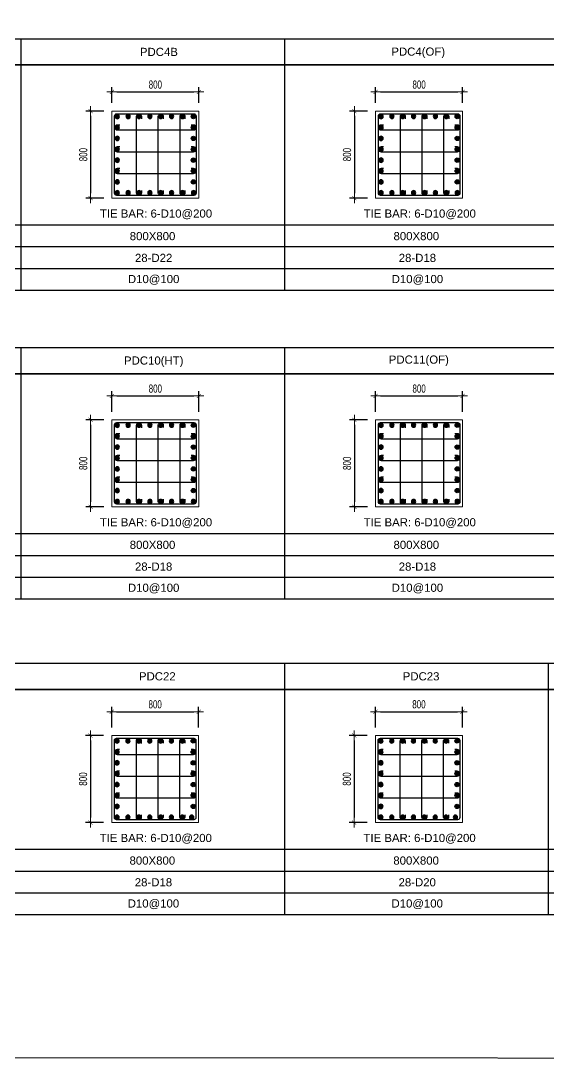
# Model space of a CAD drawing. Header units: millimetres. Extents: x 458085 to 481415, y 87765 to 165974.
# Drawn here: x 469703 to 474556, y 149341 to 158876 of the extents above; entities that cross this region are included whole.
import ezdxf
from ezdxf.enums import TextEntityAlignment as Align

# ---------------------------------------------------------------- set-up
doc = ezdxf.new("R2010")
doc.units = ezdxf.units.MM
doc.linetypes.add('CENTER2', pattern=[1.125, 0.75, -0.125, 0.125, -0.125])
doc.layers.get('Defpoints').update_dxf_attribs({"color": 151, "lineweight": 9})
for name, color, linetype in [('2', 2, 'Continuous'), ('A-ANNO-LEAD', 4, 'Continuous'), ('CEN', 1, 'CENTER2'), ('STL', 3, 'Continuous'), ('TIT1', 3, 'Continuous')]:
    doc.layers.add(name, color=color, linetype=linetype)
doc.layers.add('NDC_S_CONTINUOUS', color=3, linetype='Continuous', lineweight=20)
doc.layers.add('NDC_S_DIM', color=1, linetype='Continuous', lineweight=15)
doc.styles.add('NDC_ARIAL', font='arial.ttf', dxfattribs={"width": 0.85})
doc.styles.add('NDC_DIM', font='', dxfattribs={"width": 0.75})
doc.styles.get('NDC_DIM').set_extended_font_data('Dotum')
doc.dimstyles.new('NDC_dim_30', dxfattribs={"dimscale": 30, "dimtxt": 2.5, "dimasz": 1.5, "dimexe": 1.5, "dimexo": 2.5, "dimgap": 1, "dimtad": 1, "dimdec": 0, "dimzin": 0, "dimdsep": 46, "dimtxsty": 'NDC_DIM', "dimblk": 'DIMMARK', "dimcen": 0.09, "dimdle": 1.2, "dimclrd": 1, "dimclre": 1, "dimclrt": 3, "dimadec": 0, "dimazin": 0, "dimtfac": 1, "dimtdec": 0, "dimtix": 1, "dimtofl": 0, "dimtmove": 0, "dimatfit": 3, "dimfxl": 8, "dimfxlon": 1, "dimtolj": 1, "dimtzin": 0, "dimarcsym": 0})

# ---------------------------------------------------------------- blocks, each defined once
blk = doc.blocks.new('8')
at = {"layer": '2'}
blk.add_hatch(color=256, dxfattribs=at).paths.add_polyline_path([(20, 0, 0.386127), (1.9, 19.9), (-1.9, 19.9, 0.386127), (-20, 0, 1)])
blk.add_circle((0, 0), 20, dxfattribs=at)
blk = doc.blocks.new('5')
at = {"layer": 'CEN', "rotation": 180}
blk.add_blockref('8', (0, 0), dxfattribs=at)
blk = doc.blocks.new('DIMMARK')
at = {"layer": 'NDC_S_DIM', "color": 1}
blk.add_line((-1.5, 0), (1, 0), dxfattribs=at)
at = {"layer": 'NDC_S_DIM', "color": 2, "const_width": 0.1}
blk.add_lwpolyline([(-0.42, -0.42), (0.42, 0.42)], dxfattribs=at)
blk = doc.blocks.new('*D29')
at = {"layer": 'Defpoints', "color": 0, "ltscale": 40, "transparency": 16777216}
for p in [(470541.6, 158045.9), (470346.3, 157245.9), (470541.6, 157245.9)]:
    blk.add_point(p, dxfattribs=at)
at = {"layer": 'NDC_S_DIM', "color": 1, "lineweight": -2, "ltscale": 40, "transparency": 16777216}
for p, q in [((470466.6, 158045.9), (470301.3, 158045.9)), ((470346.3, 158000.9), (470346.3, 157290.9)), ((470466.6, 157245.9), (470301.3, 157245.9))]:
    blk.add_line(p, q, dxfattribs=at)
at = {"layer": 'NDC_S_DIM', "color": 1, "lineweight": -2, "ltscale": 40, "transparency": 16777216, "xscale": 45, "yscale": 45, "zscale": 45}
for p, rotation in [((470346.3, 158045.9), 90), ((470346.3, 157245.9), 270)]:
    blk.add_blockref('DIMMARK', p, dxfattribs=dict(at, rotation=rotation))
at = {"layer": 'NDC_S_DIM', "color": 3, "ltscale": 40, "transparency": 16777216, "insert": (470278.7, 157645.9), "char_height": 75, "attachment_point": 5, "rotation": 90, "style": 'NDC_DIM'}
blk.add_mtext('\\A1;800', dxfattribs=at)
blk = doc.blocks.new('*D28')
at = {"layer": 'Defpoints', "color": 0, "ltscale": 40, "transparency": 16777216}
for p in [(472967.7, 158045.9), (472772.4, 157245.9), (472967.7, 157245.9)]:
    blk.add_point(p, dxfattribs=at)
at = {"layer": 'NDC_S_DIM', "color": 1, "lineweight": -2, "ltscale": 40, "transparency": 16777216}
for p, q in [((472892.7, 158045.9), (472727.4, 158045.9)), ((472772.4, 158000.9), (472772.4, 157290.9)), ((472892.7, 157245.9), (472727.4, 157245.9))]:
    blk.add_line(p, q, dxfattribs=at)
at = {"layer": 'NDC_S_DIM', "color": 1, "lineweight": -2, "ltscale": 40, "transparency": 16777216, "xscale": 45, "yscale": 45, "zscale": 45}
for p, rotation in [((472772.4, 158045.9), 90), ((472772.4, 157245.9), 270)]:
    blk.add_blockref('DIMMARK', p, dxfattribs=dict(at, rotation=rotation))
at = {"layer": 'NDC_S_DIM', "color": 3, "ltscale": 40, "transparency": 16777216, "insert": (472704.8, 157645.9), "char_height": 75, "attachment_point": 5, "rotation": 90, "style": 'NDC_DIM'}
blk.add_mtext('\\A1;800', dxfattribs=at)
blk = doc.blocks.new('*D37')
at = {"layer": 'Defpoints', "color": 0, "ltscale": 40, "transparency": 16777216}
for p in [(471341.6, 155427.5), (470541.6, 155206.1), (471341.6, 155206.1)]:
    blk.add_point(p, dxfattribs=at)
at = {"layer": 'NDC_S_DIM', "color": 1, "lineweight": -2, "ltscale": 40, "transparency": 16777216}
for p, q in [((470541.6, 155281.1), (470541.6, 155472.5)), ((470586.6, 155427.5), (471296.6, 155427.5)), ((471341.6, 155281.1), (471341.6, 155472.5))]:
    blk.add_line(p, q, dxfattribs=at)
at = {"layer": 'NDC_S_DIM', "color": 1, "lineweight": -2, "ltscale": 40, "transparency": 16777216, "xscale": 45, "yscale": 45, "zscale": 45, "rotation": 180}
blk.add_blockref('DIMMARK', (470541.6, 155427.5), dxfattribs=at)
at = {"layer": 'NDC_S_DIM', "color": 1, "lineweight": -2, "ltscale": 40, "transparency": 16777216, "xscale": 45, "yscale": 45, "zscale": 45}
blk.add_blockref('DIMMARK', (471341.6, 155427.5), dxfattribs=at)
at = {"layer": 'NDC_S_DIM', "color": 3, "ltscale": 40, "transparency": 16777216, "insert": (470941.6, 155495.1), "char_height": 75, "attachment_point": 5, "style": 'NDC_DIM'}
blk.add_mtext('\\A1;800', dxfattribs=at)
blk = doc.blocks.new('*D38')
at = {"layer": 'Defpoints', "color": 0, "ltscale": 40, "transparency": 16777216}
for p in [(470541.6, 155208.7), (470346.3, 154408.7), (470541.6, 154408.7)]:
    blk.add_point(p, dxfattribs=at)
at = {"layer": 'NDC_S_DIM', "color": 1, "lineweight": -2, "ltscale": 40, "transparency": 16777216}
for p, q in [((470466.6, 155208.7), (470301.3, 155208.7)), ((470346.3, 155163.7), (470346.3, 154453.7)), ((470466.6, 154408.7), (470301.3, 154408.7))]:
    blk.add_line(p, q, dxfattribs=at)
at = {"layer": 'NDC_S_DIM', "color": 1, "lineweight": -2, "ltscale": 40, "transparency": 16777216, "xscale": 45, "yscale": 45, "zscale": 45}
for p, rotation in [((470346.3, 155208.7), 90), ((470346.3, 154408.7), 270)]:
    blk.add_blockref('DIMMARK', p, dxfattribs=dict(at, rotation=rotation))
at = {"layer": 'NDC_S_DIM', "color": 3, "ltscale": 40, "transparency": 16777216, "insert": (470278.7, 154808.7), "char_height": 75, "attachment_point": 5, "rotation": 90, "style": 'NDC_DIM'}
blk.add_mtext('\\A1;800', dxfattribs=at)
blk = doc.blocks.new('*D41')
at = {"layer": 'Defpoints', "color": 0, "ltscale": 40, "transparency": 16777216}
for p in [(473767.7, 155427.5), (472967.7, 155206.1), (473767.7, 155206.1)]:
    blk.add_point(p, dxfattribs=at)
at = {"layer": 'NDC_S_DIM', "color": 1, "lineweight": -2, "ltscale": 40, "transparency": 16777216}
for p, q in [((472967.7, 155281.1), (472967.7, 155472.5)), ((473012.7, 155427.5), (473722.7, 155427.5)), ((473767.7, 155281.1), (473767.7, 155472.5))]:
    blk.add_line(p, q, dxfattribs=at)
at = {"layer": 'NDC_S_DIM', "color": 1, "lineweight": -2, "ltscale": 40, "transparency": 16777216, "xscale": 45, "yscale": 45, "zscale": 45, "rotation": 180}
blk.add_blockref('DIMMARK', (472967.7, 155427.5), dxfattribs=at)
at = {"layer": 'NDC_S_DIM', "color": 1, "lineweight": -2, "ltscale": 40, "transparency": 16777216, "xscale": 45, "yscale": 45, "zscale": 45}
blk.add_blockref('DIMMARK', (473767.7, 155427.5), dxfattribs=at)
at = {"layer": 'NDC_S_DIM', "color": 3, "ltscale": 40, "transparency": 16777216, "insert": (473367.7, 155495.1), "char_height": 75, "attachment_point": 5, "style": 'NDC_DIM'}
blk.add_mtext('\\A1;800', dxfattribs=at)
blk = doc.blocks.new('*D42')
at = {"layer": 'Defpoints', "color": 0, "ltscale": 40, "transparency": 16777216}
for p in [(472967.7, 155208.7), (472772.4, 154408.7), (472967.7, 154408.7)]:
    blk.add_point(p, dxfattribs=at)
at = {"layer": 'NDC_S_DIM', "color": 1, "lineweight": -2, "ltscale": 40, "transparency": 16777216}
for p, q in [((472892.7, 155208.7), (472727.4, 155208.7)), ((472772.4, 155163.7), (472772.4, 154453.7)), ((472892.7, 154408.7), (472727.4, 154408.7))]:
    blk.add_line(p, q, dxfattribs=at)
at = {"layer": 'NDC_S_DIM', "color": 1, "lineweight": -2, "ltscale": 40, "transparency": 16777216, "xscale": 45, "yscale": 45, "zscale": 45}
for p, rotation in [((472772.4, 155208.7), 90), ((472772.4, 154408.7), 270)]:
    blk.add_blockref('DIMMARK', p, dxfattribs=dict(at, rotation=rotation))
at = {"layer": 'NDC_S_DIM', "color": 3, "ltscale": 40, "transparency": 16777216, "insert": (472704.8, 154808.7), "char_height": 75, "attachment_point": 5, "rotation": 90, "style": 'NDC_DIM'}
blk.add_mtext('\\A1;800', dxfattribs=at)
blk = doc.blocks.new('*D61')
at = {"layer": 'Defpoints', "color": 0, "ltscale": 40, "transparency": 16777216}
for p in [(471339.9, 152526), (470539.9, 152304.6), (471339.9, 152304.6)]:
    blk.add_point(p, dxfattribs=at)
at = {"layer": 'NDC_S_DIM', "color": 1, "lineweight": -2, "ltscale": 40, "transparency": 16777216}
for p, q in [((470539.9, 152379.6), (470539.9, 152571)), ((471339.9, 152379.6), (471339.9, 152571)), ((470584.9, 152526), (471294.9, 152526))]:
    blk.add_line(p, q, dxfattribs=at)
at = {"layer": 'NDC_S_DIM', "color": 1, "lineweight": -2, "ltscale": 40, "transparency": 16777216, "xscale": 45, "yscale": 45, "zscale": 45, "rotation": 180}
blk.add_blockref('DIMMARK', (470539.9, 152526), dxfattribs=at)
at = {"layer": 'NDC_S_DIM', "color": 1, "lineweight": -2, "ltscale": 40, "transparency": 16777216, "xscale": 45, "yscale": 45, "zscale": 45}
blk.add_blockref('DIMMARK', (471339.9, 152526), dxfattribs=at)
at = {"layer": 'NDC_S_DIM', "color": 3, "ltscale": 40, "transparency": 16777216, "insert": (470939.9, 152593.5), "char_height": 75, "attachment_point": 5, "style": 'NDC_DIM'}
blk.add_mtext('\\A1;800', dxfattribs=at)
blk = doc.blocks.new('*D62')
at = {"layer": 'Defpoints', "color": 0, "ltscale": 40, "transparency": 16777216}
for p in [(470539.9, 152307.2), (470344.5, 151507.2), (470539.9, 151507.2)]:
    blk.add_point(p, dxfattribs=at)
at = {"layer": 'NDC_S_DIM', "color": 1, "lineweight": -2, "ltscale": 40, "transparency": 16777216}
for p, q in [((470464.9, 152307.2), (470299.5, 152307.2)), ((470344.5, 152262.2), (470344.5, 151552.2)), ((470464.9, 151507.2), (470299.5, 151507.2))]:
    blk.add_line(p, q, dxfattribs=at)
at = {"layer": 'NDC_S_DIM', "color": 1, "lineweight": -2, "ltscale": 40, "transparency": 16777216, "xscale": 45, "yscale": 45, "zscale": 45}
for p, rotation in [((470344.5, 152307.2), 90), ((470344.5, 151507.2), 270)]:
    blk.add_blockref('DIMMARK', p, dxfattribs=dict(at, rotation=rotation))
at = {"layer": 'NDC_S_DIM', "color": 3, "ltscale": 40, "transparency": 16777216, "insert": (470277, 151907.2), "char_height": 75, "attachment_point": 5, "rotation": 90, "style": 'NDC_DIM'}
blk.add_mtext('\\A1;800', dxfattribs=at)
blk = doc.blocks.new('*D59')
at = {"layer": 'Defpoints', "color": 0, "ltscale": 40, "transparency": 16777216}
for p in [(473766, 152526), (472966, 152304.6), (473766, 152304.6)]:
    blk.add_point(p, dxfattribs=at)
at = {"layer": 'NDC_S_DIM', "color": 1, "lineweight": -2, "ltscale": 40, "transparency": 16777216}
for p, q in [((472966, 152379.6), (472966, 152571)), ((473766, 152379.6), (473766, 152571)), ((473011, 152526), (473721, 152526))]:
    blk.add_line(p, q, dxfattribs=at)
at = {"layer": 'NDC_S_DIM', "color": 1, "lineweight": -2, "ltscale": 40, "transparency": 16777216, "xscale": 45, "yscale": 45, "zscale": 45, "rotation": 180}
blk.add_blockref('DIMMARK', (472966, 152526), dxfattribs=at)
at = {"layer": 'NDC_S_DIM', "color": 1, "lineweight": -2, "ltscale": 40, "transparency": 16777216, "xscale": 45, "yscale": 45, "zscale": 45}
blk.add_blockref('DIMMARK', (473766, 152526), dxfattribs=at)
at = {"layer": 'NDC_S_DIM', "color": 3, "ltscale": 40, "transparency": 16777216, "insert": (473366, 152593.5), "char_height": 75, "attachment_point": 5, "style": 'NDC_DIM'}
blk.add_mtext('\\A1;800', dxfattribs=at)
blk = doc.blocks.new('*D60')
at = {"layer": 'Defpoints', "color": 0, "ltscale": 40, "transparency": 16777216}
for p in [(472966, 152307.2), (472770.6, 151507.2), (472966, 151507.2)]:
    blk.add_point(p, dxfattribs=at)
at = {"layer": 'NDC_S_DIM', "color": 1, "lineweight": -2, "ltscale": 40, "transparency": 16777216}
for p, q in [((472891, 152307.2), (472725.6, 152307.2)), ((472770.6, 152262.2), (472770.6, 151552.2)), ((472891, 151507.2), (472725.6, 151507.2))]:
    blk.add_line(p, q, dxfattribs=at)
at = {"layer": 'NDC_S_DIM', "color": 1, "lineweight": -2, "ltscale": 40, "transparency": 16777216, "xscale": 45, "yscale": 45, "zscale": 45}
for p, rotation in [((472770.6, 152307.2), 90), ((472770.6, 151507.2), 270)]:
    blk.add_blockref('DIMMARK', p, dxfattribs=dict(at, rotation=rotation))
at = {"layer": 'NDC_S_DIM', "color": 3, "ltscale": 40, "transparency": 16777216, "insert": (472703.1, 151907.2), "char_height": 75, "attachment_point": 5, "rotation": 90, "style": 'NDC_DIM'}
blk.add_mtext('\\A1;800', dxfattribs=at)
blk = doc.blocks.new('*D317')
at = {"layer": 'Defpoints', "color": 0, "ltscale": 40, "transparency": 16777216}
for p in [(471341.6, 158221.7), (470541.6, 158045.9), (471341.6, 158045.9)]:
    blk.add_point(p, dxfattribs=at)
at = {"layer": 'NDC_S_DIM', "color": 1, "lineweight": -2, "ltscale": 40, "transparency": 16777216}
for p, q in [((470541.6, 158120.9), (470541.6, 158266.7)), ((470586.6, 158221.7), (471296.6, 158221.7)), ((471341.6, 158120.9), (471341.6, 158266.7))]:
    blk.add_line(p, q, dxfattribs=at)
at = {"layer": 'NDC_S_DIM', "color": 1, "lineweight": -2, "ltscale": 40, "transparency": 16777216, "xscale": 45, "yscale": 45, "zscale": 45, "rotation": 180}
blk.add_blockref('DIMMARK', (470541.6, 158221.7), dxfattribs=at)
at = {"layer": 'NDC_S_DIM', "color": 1, "lineweight": -2, "ltscale": 40, "transparency": 16777216, "xscale": 45, "yscale": 45, "zscale": 45}
blk.add_blockref('DIMMARK', (471341.6, 158221.7), dxfattribs=at)
at = {"layer": 'NDC_S_DIM', "color": 3, "ltscale": 40, "transparency": 16777216, "insert": (470941.6, 158289.2), "char_height": 75, "attachment_point": 5, "style": 'NDC_DIM'}
blk.add_mtext('\\A1;800', dxfattribs=at)
blk = doc.blocks.new('*D318')
at = {"layer": 'Defpoints', "color": 0, "ltscale": 40, "transparency": 16777216}
for p in [(473767.7, 158221.7), (472967.7, 158045.9), (473767.7, 158045.9)]:
    blk.add_point(p, dxfattribs=at)
at = {"layer": 'NDC_S_DIM', "color": 1, "lineweight": -2, "ltscale": 40, "transparency": 16777216}
for p, q in [((472967.7, 158120.9), (472967.7, 158266.7)), ((473012.7, 158221.7), (473722.7, 158221.7)), ((473767.7, 158120.9), (473767.7, 158266.7))]:
    blk.add_line(p, q, dxfattribs=at)
at = {"layer": 'NDC_S_DIM', "color": 1, "lineweight": -2, "ltscale": 40, "transparency": 16777216, "xscale": 45, "yscale": 45, "zscale": 45, "rotation": 180}
blk.add_blockref('DIMMARK', (472967.7, 158221.7), dxfattribs=at)
at = {"layer": 'NDC_S_DIM', "color": 1, "lineweight": -2, "ltscale": 40, "transparency": 16777216, "xscale": 45, "yscale": 45, "zscale": 45}
blk.add_blockref('DIMMARK', (473767.7, 158221.7), dxfattribs=at)
at = {"layer": 'NDC_S_DIM', "color": 3, "ltscale": 40, "transparency": 16777216, "insert": (473367.7, 158289.2), "char_height": 75, "attachment_point": 5, "style": 'NDC_DIM'}
blk.add_mtext('\\A1;800', dxfattribs=at)

msp = doc.modelspace()

# ---------------------------------------------------------------- linework, layer by layer
at = {"layer": '2', "lineweight": -2, "ltscale": 1000}
for points in [[(471316.6, 158000.9), (471316.6, 157290.9, -0.414214), (471296.6, 157270.9), (470586.6, 157270.9, -0.414214), (470566.6, 157290.9), (470566.6, 158000.9, -0.414214), (470586.6, 158020.9), (471296.6, 158020.9, -0.414214)], [(471316.6, 155163.7), (471316.6, 154453.7, -0.414214), (471296.6, 154433.7), (470586.6, 154433.7, -0.414214), (470566.6, 154453.7), (470566.6, 155163.7, -0.414214), (470586.6, 155183.7), (471296.6, 155183.7, -0.414214)], [(473742.7, 155163.7), (473742.7, 154453.7, -0.414214), (473722.7, 154433.7), (473012.7, 154433.7, -0.414214), (472992.7, 154453.7), (472992.7, 155163.7, -0.414214), (473012.7, 155183.7), (473722.7, 155183.7, -0.414214)], [(471314.9, 152262.2), (471314.9, 151552.2, -0.414214), (471294.9, 151532.2), (470584.9, 151532.2, -0.414214), (470564.9, 151552.2), (470564.9, 152262.2, -0.414214), (470584.9, 152282.2), (471294.9, 152282.2, -0.414214)], [(473741, 152262.2), (473741, 151552.2, -0.414214), (473721, 151532.2), (473011, 151532.2, -0.414214), (472991, 151552.2), (472991, 152262.2, -0.414214), (473011, 152282.2), (473721, 152282.2, -0.414214)]]:
    msp.add_lwpolyline(points, format="xyb", close=True, dxfattribs=at)
at = {"layer": '2'}
for points in [[(470813.9, 157315.5), (470813.9, 157293.4, -1), (470768.9, 157293.4), (470768.9, 157995.4, -1), (470813.9, 157995.4), (470813.9, 157973.3)], [(471013.9, 157317), (471013.9, 157294.9, -1), (470968.9, 157294.9), (470968.9, 157996.9, -1), (471013.9, 157996.9), (471013.9, 157974.7)], [(471213.9, 157317), (471213.9, 157294.9, -1), (471168.9, 157294.9), (471168.9, 157996.9, -1), (471213.9, 157996.9), (471213.9, 157974.7)], [(470613.5, 157917.4), (470591.4, 157917.4, 1), (470591.4, 157872.4), (471293.5, 157872.4, 1), (471293.5, 157917.4), (471271.3, 157917.4)], [(470613.5, 157717.4), (470591.4, 157717.4, 1), (470591.4, 157672.4), (471293.5, 157672.4, 1), (471293.5, 157717.4), (471271.3, 157717.4)], [(470613.5, 157517.4), (470591.4, 157517.4, 1), (470591.4, 157472.4), (471293.5, 157472.4, 1), (471293.5, 157517.4), (471271.3, 157517.4)], [(470813.9, 154478.3), (470813.9, 154456.2, -1), (470768.9, 154456.2), (470768.9, 155158.2, -1), (470813.9, 155158.2), (470813.9, 155136.1)], [(471013.9, 154479.8), (471013.9, 154457.7, -1), (470968.9, 154457.7), (470968.9, 155159.7, -1), (471013.9, 155159.7), (471013.9, 155137.5)], [(471213.9, 154479.8), (471213.9, 154457.7, -1), (471168.9, 154457.7), (471168.9, 155159.7, -1), (471213.9, 155159.7), (471213.9, 155137.5)], [(473240, 154478.3), (473240, 154456.2, -1), (473195, 154456.2), (473195, 155158.2, -1), (473240, 155158.2), (473240, 155136.1)], [(473440, 154479.8), (473440, 154457.7, -1), (473395, 154457.7), (473395, 155159.7, -1), (473440, 155159.7), (473440, 155137.5)], [(473640, 154479.8), (473640, 154457.7, -1), (473595, 154457.7), (473595, 155159.7, -1), (473640, 155159.7), (473640, 155137.5)], [(470613.5, 155080.2), (470591.4, 155080.2, 1), (470591.4, 155035.2), (471293.5, 155035.2, 1), (471293.5, 155080.2), (471271.3, 155080.2)], [(473039.6, 155080.2), (473017.5, 155080.2, 1), (473017.5, 155035.2), (473719.5, 155035.2, 1), (473719.5, 155080.2), (473697.4, 155080.2)], [(470613.5, 154880.2), (470591.4, 154880.2, 1), (470591.4, 154835.2), (471293.5, 154835.2, 1), (471293.5, 154880.2), (471271.3, 154880.2)], [(473039.6, 154880.2), (473017.5, 154880.2, 1), (473017.5, 154835.2), (473719.5, 154835.2, 1), (473719.5, 154880.2), (473697.4, 154880.2)], [(470613.5, 154680.2), (470591.4, 154680.2, 1), (470591.4, 154635.2), (471293.5, 154635.2, 1), (471293.5, 154680.2), (471271.3, 154680.2)], [(473039.6, 154680.2), (473017.5, 154680.2, 1), (473017.5, 154635.2), (473719.5, 154635.2, 1), (473719.5, 154680.2), (473697.4, 154680.2)], [(470812.2, 151576.8), (470812.2, 151554.6, -1), (470767.2, 151554.6), (470767.2, 152256.7, -1), (470812.2, 152256.7), (470812.2, 152234.5)], [(471012.2, 151578.3), (471012.2, 151556.1, -1), (470967.2, 151556.1), (470967.2, 152258.1, -1), (471012.2, 152258.1), (471012.2, 152236)], [(471212.2, 151578.3), (471212.2, 151556.1, -1), (471167.2, 151556.1), (471167.2, 152258.1, -1), (471212.2, 152258.1), (471212.2, 152236)], [(473238.3, 151576.8), (473238.3, 151554.6, -1), (473193.3, 151554.6), (473193.3, 152256.7, -1), (473238.3, 152256.7), (473238.3, 152234.5)], [(473438.3, 151578.3), (473438.3, 151556.1, -1), (473393.3, 151556.1), (473393.3, 152258.1, -1), (473438.3, 152258.1), (473438.3, 152236)], [(473638.3, 151578.3), (473638.3, 151556.1, -1), (473593.3, 151556.1), (473593.3, 152258.1, -1), (473638.3, 152258.1), (473638.3, 152236)], [(470611.8, 152178.7), (470589.7, 152178.7, 1), (470589.7, 152133.7), (471291.7, 152133.7, 1), (471291.7, 152178.7), (471269.6, 152178.7)], [(473037.9, 152178.7), (473015.8, 152178.7, 1), (473015.8, 152133.7), (473717.8, 152133.7, 1), (473717.8, 152178.7), (473695.7, 152178.7)], [(470611.8, 151978.7), (470589.7, 151978.7, 1), (470589.7, 151933.7), (471291.7, 151933.7, 1), (471291.7, 151978.7), (471269.6, 151978.7)], [(473037.9, 151978.7), (473015.8, 151978.7, 1), (473015.8, 151933.7), (473717.8, 151933.7, 1), (473717.8, 151978.7), (473695.7, 151978.7)], [(470611.8, 151778.7), (470589.7, 151778.7, 1), (470589.7, 151733.7), (471291.7, 151733.7, 1), (471291.7, 151778.7), (471269.6, 151778.7)], [(473037.9, 151778.7), (473015.8, 151778.7, 1), (473015.8, 151733.7), (473717.8, 151733.7, 1), (473717.8, 151778.7), (473695.7, 151778.7)]]:
    msp.add_lwpolyline(points, format="xyb", dxfattribs=at)
at = {"layer": '2', "lineweight": -2, "ltscale": 1000, "elevation": 0}
msp.add_lwpolyline([(473742.7, 158000.9), (473742.7, 157290.9, -0.414214), (473722.7, 157270.9), (473012.7, 157270.9, -0.414214), (472992.7, 157290.9), (472992.7, 158000.9, -0.414214), (473012.7, 158020.9), (473722.7, 158020.9, -0.414214)], format="xyb", close=True, dxfattribs=at)
at = {"layer": '2', "elevation": 0}
for points in [[(473240, 157315.5), (473240, 157293.4, -1), (473195, 157293.4), (473195, 157995.4, -1), (473240, 157995.4), (473240, 157973.3)], [(473440, 157317), (473440, 157294.9, -1), (473395, 157294.9), (473395, 157996.9, -1), (473440, 157996.9), (473440, 157974.7)], [(473640, 157317), (473640, 157294.9, -1), (473595, 157294.9), (473595, 157996.9, -1), (473640, 157996.9), (473640, 157974.7)], [(473039.6, 157917.4), (473017.5, 157917.4, 1), (473017.5, 157872.4), (473719.5, 157872.4, 1), (473719.5, 157917.4), (473697.4, 157917.4)], [(473039.6, 157717.4), (473017.5, 157717.4, 1), (473017.5, 157672.4), (473719.5, 157672.4, 1), (473719.5, 157717.4), (473697.4, 157717.4)], [(473039.6, 157517.4), (473017.5, 157517.4, 1), (473017.5, 157472.4), (473719.5, 157472.4, 1), (473719.5, 157517.4), (473697.4, 157517.4)]]:
    msp.add_lwpolyline(points, format="xyb", dxfattribs=at)
at = {"layer": 'A-ANNO-LEAD'}
msp.add_lwpolyline([(458087.5, 149354.1), (479422.5, 149341), (479422.5, 165961), (458087.5, 165974.1)], close=True, dxfattribs=at)
at = {"layer": 'NDC_S_CONTINUOUS', "ltscale": 70}
for points in [[(471341.6, 158045.9), (471341.6, 157245.9), (470541.6, 157245.9), (470541.6, 158045.9), (471341.6, 158045.9)], [(471341.6, 155208.7), (471341.6, 154408.7), (470541.6, 154408.7), (470541.6, 155208.7), (471341.6, 155208.7)], [(473767.7, 155208.7), (473767.7, 154408.7), (472967.7, 154408.7), (472967.7, 155208.7), (473767.7, 155208.7)], [(471339.9, 152307.2), (471339.9, 151507.2), (470539.9, 151507.2), (470539.9, 152307.2), (471339.9, 152307.2)], [(473766, 152307.2), (473766, 151507.2), (472966, 151507.2), (472966, 152307.2), (473766, 152307.2)]]:
    msp.add_lwpolyline(points, dxfattribs=at)
at = {"layer": 'NDC_S_CONTINUOUS', "ltscale": 70, "elevation": 0}
msp.add_lwpolyline([(473767.7, 158045.9), (473767.7, 157245.9), (472967.7, 157245.9), (472967.7, 158045.9), (473767.7, 158045.9)], dxfattribs=at)
at = {"layer": 'TIT1', "color": 2}
for p, q in [((458715.9, 158709.9), (479422.5, 158709.9)), ((458715.9, 155872.7), (479423.2, 155872.7)), ((458714.2, 152971.2), (479422.5, 152971.2))]:
    msp.add_line(p, q, dxfattribs=at)
at = {"layer": 'TIT1'}
for p, q in [((469704.3, 158709.9), (469704.3, 156397.1)), ((472130.3, 158709.9), (472130.3, 156397.1)), ((458715.9, 158469.9), (479422.5, 158469.9)), ((479420.8, 158469.9), (458715.9, 158469.9)), ((479422.5, 156397.1), (458715.9, 156397.1)), ((469704.3, 155872.7), (469704.3, 153559.9)), ((472130.3, 155872.7), (472130.3, 153559.9)), ((458715.9, 155632.7), (479423.2, 155632.7)), ((479421.4, 155632.7), (458715.9, 155632.7)), ((479422.5, 153559.9), (458715.9, 153559.9)), ((472128.6, 152971.2), (472128.6, 150658.3)), ((474554.7, 152971.2), (474554.7, 150658.3)), ((458714.2, 152731.2), (479422.5, 152731.2)), ((479420.8, 152731.2), (458714.2, 152731.2)), ((479420.8, 150658.3), (458714.2, 150658.3))]:
    msp.add_line(p, q, dxfattribs=at)
at = {"layer": 'TIT1', "color": 8}
for p, q in [((479423, 156997.1), (458715.9, 156997.1)), ((479423, 156797.1), (458715.9, 156797.1)), ((479423, 156597.1), (458715.9, 156597.1)), ((479423, 156397.1), (459145.1, 156397.1)), ((479423, 154159.9), (458715.9, 154159.9)), ((479423, 153959.9), (458715.9, 153959.9)), ((479423, 153759.9), (458715.9, 153759.9)), ((479423, 153559.9), (459145.1, 153559.9)), ((479421.3, 151258.3), (458714.2, 151258.3)), ((479421.3, 151058.3), (458714.2, 151058.3)), ((479421.3, 150858.3), (458714.2, 150858.3)), ((479421.3, 150658.3), (459143.4, 150658.3))]:
    msp.add_line(p, q, dxfattribs=at)

# ---------------------------------------------------------------- block references
at = {"layer": 'STL', "xscale": -1}
for p in [(470591.4, 157995.9), (473017.5, 157995.9), (470591.4, 157894.9), (473017.5, 157894.9), (470591.4, 157794.9), (473017.5, 157794.9), (470591.4, 157694.9), (473017.5, 157694.9), (470591.4, 157594.9), (473017.5, 157594.9), (470591.4, 157494.9), (473017.5, 157494.9), (470591.4, 157394.9), (473017.5, 157394.9), (470591.4, 157294.9), (473017.5, 157294.9), (470591.4, 155158.7), (473017.5, 155158.7), (470591.4, 155057.7), (473017.5, 155057.7), (470591.4, 154957.7), (473017.5, 154957.7), (470591.4, 154857.7), (473017.5, 154857.7), (470591.4, 154757.7), (473017.5, 154757.7), (470591.4, 154657.7), (473017.5, 154657.7), (470591.4, 154557.7), (473017.5, 154557.7), (470591.4, 154457.7), (473017.5, 154457.7), (470589.7, 152257.2), (473015.8, 152257.2), (470589.7, 152156.2), (473015.8, 152156.2), (470589.7, 152056.2), (473015.8, 152056.2), (470589.7, 151956.2), (473015.8, 151956.2), (470589.7, 151856.2), (473015.8, 151856.2), (470589.7, 151756.2), (473015.8, 151756.2), (470589.7, 151656.2), (473015.8, 151656.2), (470589.7, 151556.2), (473015.8, 151556.2)]:
    msp.add_blockref('5', p, dxfattribs=at)
at = {"layer": 'STL', "xscale": -1, "rotation": 270}
for p in [(470691.4, 157996.9), (470791.4, 157996.9), (470891.4, 157996.9), (470991.4, 157996.9), (471091.4, 157996.9), (471191.4, 157996.9), (473117.5, 157996.9), (473217.5, 157996.9), (473317.5, 157996.9), (473417.5, 157996.9), (473517.5, 157996.9), (473617.5, 157996.9), (470591.4, 157294.9), (470691.4, 157294.9), (470791.4, 157294.9), (470891.4, 157294.9), (470991.4, 157294.9), (471091.4, 157294.9), (471191.4, 157294.9), (471292.7, 157294.9), (473017.5, 157294.9), (473117.5, 157294.9), (473217.5, 157294.9), (473317.5, 157294.9), (473417.5, 157294.9), (473517.5, 157294.9), (473617.5, 157294.9), (473718.8, 157294.9), (470691.4, 155159.7), (470791.4, 155159.7), (470891.4, 155159.7), (470991.4, 155159.7), (471091.4, 155159.7), (471191.4, 155159.7), (473117.5, 155159.7), (473217.5, 155159.7), (473317.5, 155159.7), (473417.5, 155159.7), (473517.5, 155159.7), (473617.5, 155159.7), (470591.4, 154457.7), (470691.4, 154457.7), (470791.4, 154457.7), (470891.4, 154457.7), (470991.4, 154457.7), (471091.4, 154457.7), (471191.4, 154457.7), (471291.7, 154457.7), (473017.5, 154457.7), (473117.5, 154457.7), (473217.5, 154457.7), (473317.5, 154457.7), (473417.5, 154457.7), (473517.5, 154457.7), (473617.5, 154457.7), (473717.8, 154457.7), (470689.7, 152258.1), (470789.7, 152258.1), (470889.7, 152258.1), (470989.7, 152258.1), (471089.7, 152258.1), (471189.7, 152258.1), (473115.8, 152258.1), (473215.8, 152258.1), (473315.8, 152258.1), (473415.8, 152258.1), (473515.8, 152258.1), (473615.8, 152258.1), (470589.7, 151556.2), (470689.7, 151556.2), (470789.7, 151556.2), (470889.7, 151556.2), (470989.7, 151556.2), (471089.7, 151556.2), (471189.7, 151556.2), (471275.6, 151556.2), (473015.8, 151556.2), (473115.8, 151556.2), (473215.8, 151556.2), (473315.8, 151556.2), (473415.8, 151556.2), (473515.8, 151556.2), (473615.8, 151556.2), (473701.7, 151556.2)]:
    msp.add_blockref('5', p, dxfattribs=at)
at = {"layer": 'STL'}
for p in [(471291.9, 157995.9), (473718, 157995.9), (471291.9, 157894.9), (473718, 157894.9), (471291.9, 157794.9), (473718, 157794.9), (471291.9, 157694.9), (473718, 157694.9), (471291.9, 157594.9), (473718, 157594.9), (471291.9, 157494.9), (473718, 157494.9), (471291.9, 157394.9), (473718, 157394.9), (471291.9, 155158.7), (473718, 155158.7), (471291.9, 155057.7), (473718, 155057.7), (471291.9, 154957.7), (473718, 154957.7), (471291.9, 154857.7), (473718, 154857.7), (471291.9, 154757.7), (473718, 154757.7), (471291.9, 154657.7), (473718, 154657.7), (471291.9, 154557.7), (473718, 154557.7), (471290.1, 152257.2), (473716.2, 152257.2), (471290.1, 152156.2), (473716.2, 152156.2), (471290.1, 152056.2), (473716.2, 152056.2), (471290.1, 151956.2), (473716.2, 151956.2), (471290.1, 151856.2), (473716.2, 151856.2), (471290.1, 151756.2), (473716.2, 151756.2), (471290.1, 151656.2), (473716.2, 151656.2)]:
    msp.add_blockref('5', p, dxfattribs=at)

# ---------------------------------------------------------------- texts
at = {"layer": 'TIT1', "color": 2, "style": 'NDC_ARIAL'}
for s, p in [('PDC4B', (470974.2, 158589.9)), ('PDC4(OF)', (473359.5, 158583.3)), ('PDC10(HT)', (470926.7, 155744.3)), ('PDC11(OF)', (473365.1, 155752.7)), ('PDC22', (470959.7, 152851.2)), ('PDC23', (473385.8, 152851.2))]:
    msp.add_text(s, height=75, dxfattribs=at).set_placement(p, align=Align.MIDDLE)
at = {"layer": 'TIT1', "style": 'NDC_ARIAL'}
for s, p in [('TIE BAR: 6-D10@200', (470947.6, 157098.8)), ('TIE BAR: 6-D10@200', (473373.7, 157098.8)), ('800X800', (470915.8, 156896.9)), ('800X800', (473341.9, 156896.9)), ('28-D22', (470925.8, 156696.9)), ('28-D18', (473351.9, 156696.9)), ('D10@100', (470925.8, 156496.9)), ('D10@100', (473351.9, 156496.9)), ('TIE BAR: 6-D10@200', (470947.6, 154261.6)), ('TIE BAR: 6-D10@200', (473373.7, 154261.6)), ('800X800', (470915.8, 154059.7)), ('800X800', (473341.9, 154059.7)), ('28-D18', (470925.8, 153859.7)), ('28-D18', (473351.9, 153859.7)), ('D10@100', (470925.8, 153659.7)), ('D10@100', (473351.9, 153659.7)), ('TIE BAR: 6-D10@200', (470945.8, 151360)), ('TIE BAR: 6-D10@200', (473371.9, 151360)), ('800X800', (470914, 151158.1)), ('800X800', (473340.1, 151158.1)), ('28-D18', (470924.1, 150958.1)), ('28-D20', (473350.2, 150958.1)), ('D10@100', (470924.1, 150758.1)), ('D10@100', (473350.2, 150758.1))]:
    msp.add_text(s, height=75, dxfattribs=at).set_placement(p, align=Align.MIDDLE)

# ---------------------------------------------------------------- dimensions: what is measured, and where the dimension line sits
at = {"layer": 'NDC_S_DIM', "ltscale": 40}
for base, p1, p2, picture, middle in [((471341.6, 158221.7), (470541.6, 158045.9), (471341.6, 158045.9), '*D317', (470941.6, 158289.2)), ((473767.7, 158221.7), (472967.7, 158045.9), (473767.7, 158045.9), '*D318', (473367.7, 158289.2)), ((471341.6, 155427.5), (470541.6, 155206.1), (471341.6, 155206.1), '*D37', (470941.6, 155495.1)), ((473767.7, 155427.5), (472967.7, 155206.1), (473767.7, 155206.1), '*D41', (473367.7, 155495.1)), ((471339.9, 152526), (470539.9, 152304.6), (471339.9, 152304.6), '*D61', (470939.9, 152593.5)), ((473766, 152526), (472966, 152304.6), (473766, 152304.6), '*D59', (473366, 152593.5))]:
    dim = msp.add_linear_dim(base=base, p1=p1, p2=p2, dimstyle='NDC_dim_30', dxfattribs=at)
    dim.commit()
    dim.dimension.update_dxf_attribs({"geometry": picture, "text_midpoint": middle})
for base, p1, p2, picture, middle in [((470346.3, 157245.9), (470541.6, 158045.9), (470541.6, 157245.9), '*D29', (470278.7, 157645.9)), ((472772.4, 157245.9), (472967.7, 158045.9), (472967.7, 157245.9), '*D28', (472704.8, 157645.9)), ((470346.3, 154408.7), (470541.6, 155208.7), (470541.6, 154408.7), '*D38', (470278.7, 154808.7)), ((472772.4, 154408.7), (472967.7, 155208.7), (472967.7, 154408.7), '*D42', (472704.8, 154808.7)), ((470344.5, 151507.2), (470539.9, 152307.2), (470539.9, 151507.2), '*D62', (470277, 151907.2)), ((472770.6, 151507.2), (472966, 152307.2), (472966, 151507.2), '*D60', (472703.1, 151907.2))]:
    dim = msp.add_linear_dim(base=base, p1=p1, p2=p2, angle=90, dimstyle='NDC_dim_30', dxfattribs=at)
    dim.commit()
    dim.dimension.update_dxf_attribs({"geometry": picture, "text_midpoint": middle})

doc.saveas('drawing.dxf')
